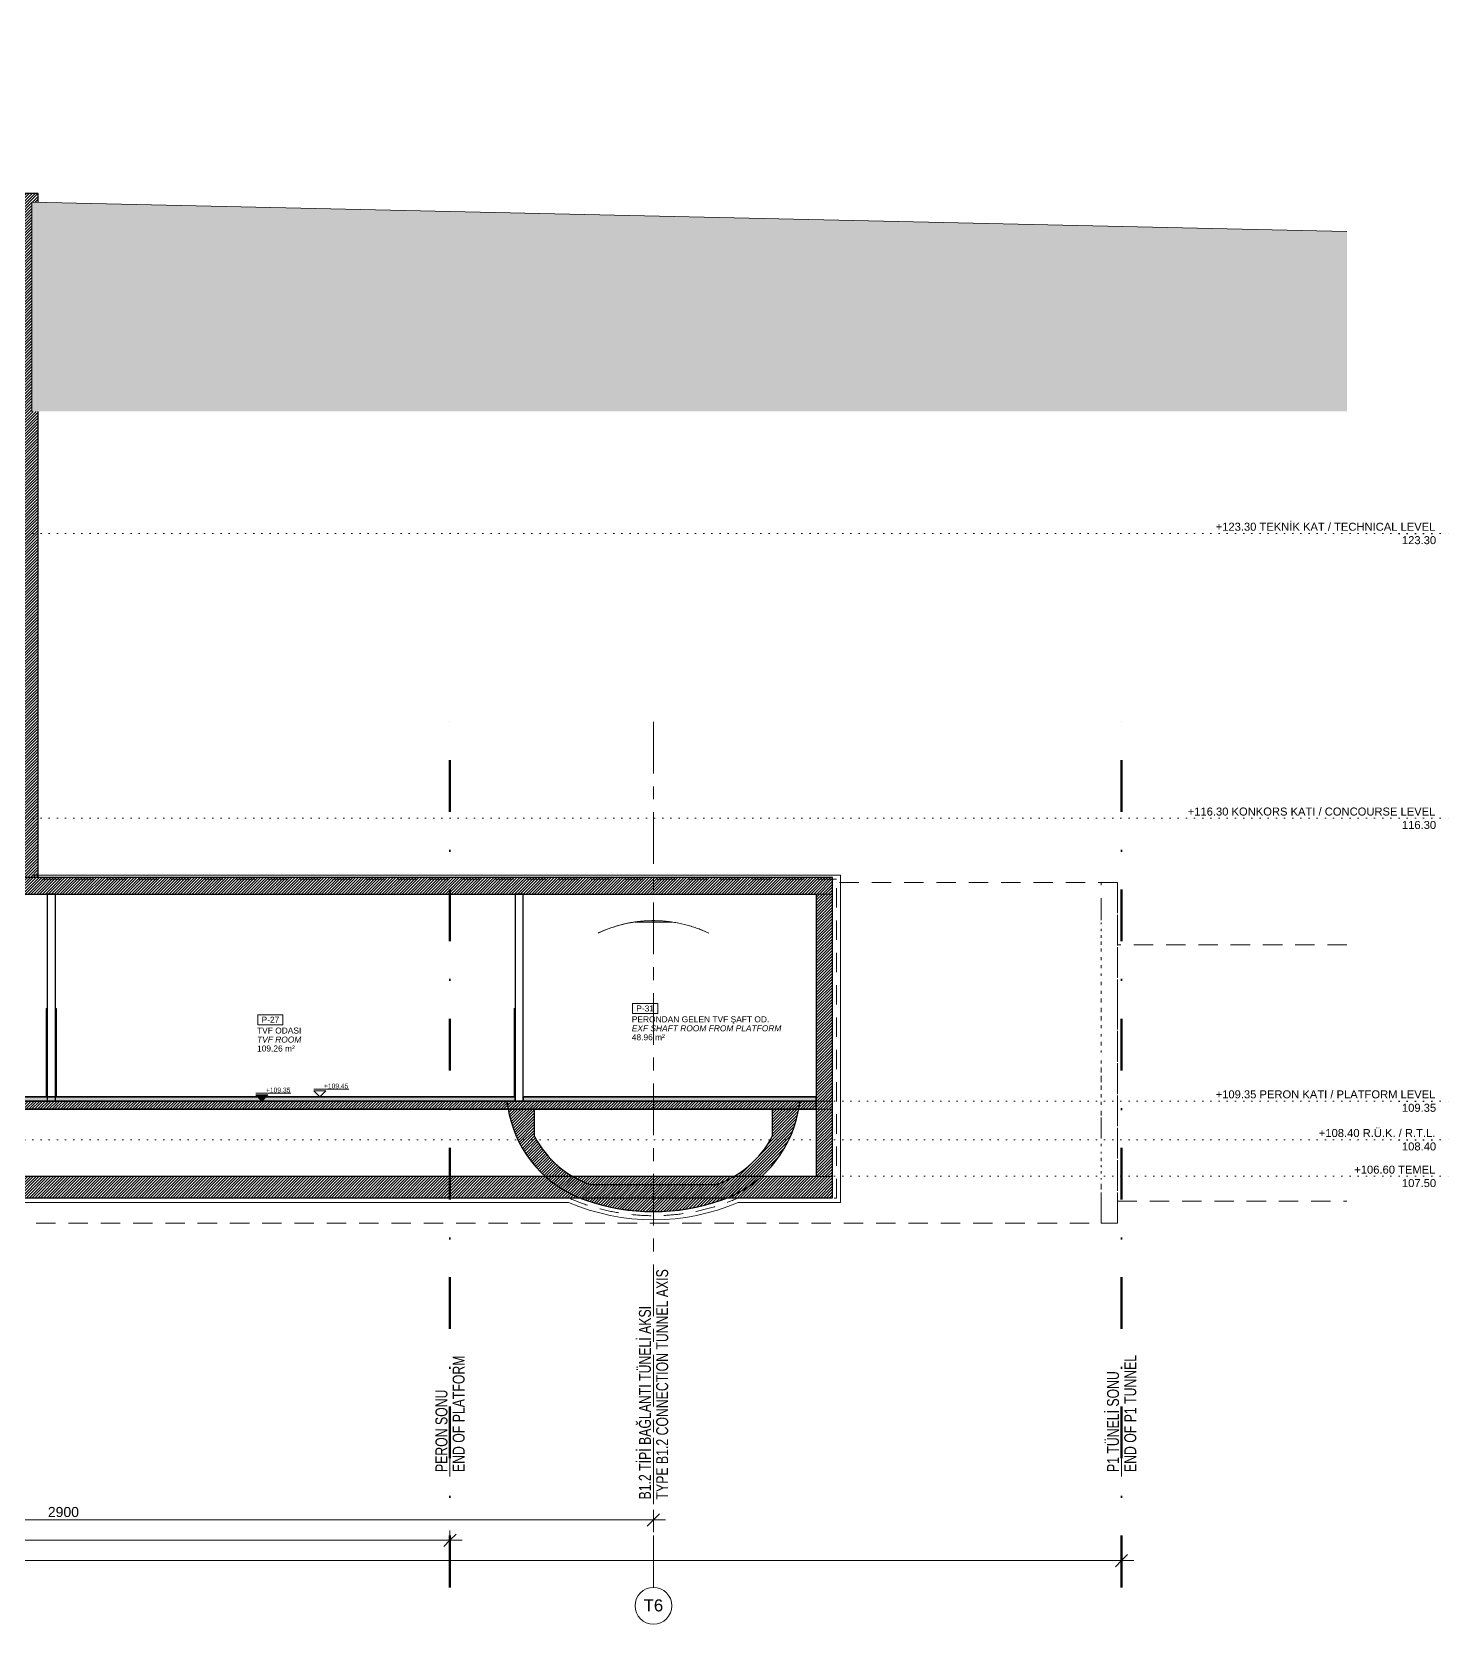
# Model space of a CAD drawing. Header units: centimetres. Extents: x -15511 to 6948, y 9649 to 14173.
# Drawn here: x 3461 to 6948, y 9649 to 13563 of the extents above; entities that cross this region are included whole.
import ezdxf

# ---------------------------------------------------------------- set-up
doc = ezdxf.new("R2010")
doc.units = ezdxf.units.CM
doc.header["$LTSCALE"] = 200
for name, pattern in [('Dash dot', [1.5875, 0.635, -0.47625, 0, -0.47625]), ('Dot 1mm', [0.1, 0, -0.1]), ('Grid Line 1_4_', [1.11125, 0.635, -0.15875, 0.15875, -0.15875]), ('Overhead', [0.396875, 0.238125, -0.15875])]:
    doc.linetypes.add(name, pattern=pattern)
for name, color, linetype, lineweight in [('A-ANNO-DIMS', 211, 'Continuous', 9), ('A-ANNO-DIMS-100', 211, 'Continuous', 9), ('A-ANNO-NOTE', 131, 'Continuous', 9), ('A-AREA-IDEN', 2, 'Continuous', 9), ('A-DETL', 90, 'Continuous', 9), ('A-DETL-GENF', 92, 'Continuous', 9), ('A-DETL-THIN', 151, 'Continuous', 9), ('A-DOOR', 31, 'Continuous', 9), ('A-DOOR-FRAM', 31, 'Continuous', 9), ('A-FLOR', 192, 'Continuous', 9), ('A-FLOR-LEVL', 51, 'Continuous', 9), ('A-FLOR-OVHD', 1, 'Overhead', 9), ('A-FLOR-PATT', 8, 'Continuous', 35), ('A-GENM', 13, 'Continuous', 9), ('A-WALL', 113, 'Continuous', 9), ('A-WALL-PATT', 111, 'Continuous', 25), ('G-ANNO-DIMS', 111, 'Continuous', 9), ('S-GRID', 1, 'Continuous', 9), ('S-GRID-IDEN', 1, 'Continuous', 9)]:
    doc.layers.add(name, color=color, linetype=linetype, lineweight=lineweight)
doc.styles.add('Arial', font='arial.ttf', dxfattribs={"height": 19.670659})
doc.styles.add('Arial_1', font='arial.ttf', dxfattribs={"height": 29.505988})
doc.styles.add('Arial_2', font='arial.ttf', dxfattribs={"height": 14.752994})
doc.styles.add('Arial_3', font='arial.ttf', dxfattribs={"height": 24.588323})
doc.styles.add('Arial_4', font='arial.ttf', dxfattribs={"height": 11.802395})
doc.styles.add('Arial_I', font='ariali.ttf', dxfattribs={"height": 14.752994})
doc.styles.add('Swis721 LtCn BT_2', font='swisscl.ttf', dxfattribs={"height": 29.399076})
doc.styles.add('Swis721 LtCn BT_I_1', font='swisscli.ttf', dxfattribs={"height": 29.399076})
doc.dimstyles.new('IUAS_DIMENSION_AXIS', dxfattribs={"dimscale": 30.48, "dimtxt": 25, "dimasz": 0.984252, "dimexe": 0.984252, "dimexo": 0.0625, "dimgap": 0, "dimtad": 1, "dimdec": 0, "dimzin": 0, "dimdsep": 46, "dimtxsty": 'Arial_3', "dimblk1": 'OBLIQUE', "dimblk2": 'OBLIQUE', "dimsah": 1, "dimcen": 0.09, "dimdle": 0.984252, "dimazin": 0, "dimtfac": 1, "dimtdec": 4, "dimtix": 1, "dimtmove": 0, "dimatfit": 3, "dimfxl": 0.787402, "dimfxlon": 1, "dimtvp": 1, "dimtolj": 1, "dimtzin": 0, "dimarcsym": 2})
pattern_1 = [(45, (-4285.505, 12015), (-3.535534, 3.535534), [])]

# ---------------------------------------------------------------- blocks, each defined once
blk = doc.blocks.new('p1 tüneli2 - p1 tüneli-1427850-A')
at = {"layer": 'A-FLOR', "linetype": 'Overhead'}
for p, q in [((6128, 11472), (5428, 11472)), ((2122, 10634.8), (6128, 10634.8))]:
    blk.add_line(p, q, dxfattribs=at)
for centre, major_axis, start_param, end_param in [((6128, 10972), (0, 500), 0, 1.188145), ((6128, 11020.5), (0, 370), 1.188158, 2.881979), ((6128, 11474.8), (0, 840), 2.882096, 3.141622)]:
    blk.add_ellipse(centre, major_axis=major_axis, ratio=0.000001, start_param=start_param, end_param=end_param, dxfattribs=at)
for points in [[(4944.9, 11375.4), (4946.2, 11375.6), (4947.5, 11375.7), (4948.7, 11375.9)], [(4952.3, 11376.3), (4953.6, 11376.5), (4954.9, 11376.6), (4956.1, 11376.7)], [(4959.8, 11377.1), (4961, 11377.2), (4962.3, 11377.3), (4963.6, 11377.4)], [(4967.2, 11377.7), (4968.5, 11377.7), (4969.8, 11377.8), (4971.1, 11377.9)], [(4974.8, 11378.1), (4976, 11378.1), (4977.3, 11378.2), (4978.6, 11378.2)], [(4982.3, 11378.3), (4983.6, 11378.3), (4984.9, 11378.3), (4986.2, 11378.3)], [(4989.9, 11378.3), (4991.2, 11378.3), (4992.4, 11378.3), (4993.7, 11378.3)], [(4997.4, 11378.2), (4998.7, 11378.2), (5000, 11378.1), (5001.3, 11378.1)], [(5005, 11377.9), (5006.2, 11377.8), (5007.5, 11377.7), (5008.8, 11377.7)], [(5012.5, 11377.4), (5013.7, 11377.3), (5015, 11377.2), (5016.3, 11377.1)], [(5019.9, 11376.7), (5021.2, 11376.6), (5022.5, 11376.5), (5023.7, 11376.3)], [(5027.3, 11375.9), (5028.6, 11375.7), (5029.8, 11375.6), (5031.1, 11375.4)]]:
    blk.add_open_spline(points, degree=3, dxfattribs=at)
blk = doc.blocks.new('P2 TVF TÜNELİ3 - P2 TVF TÜNELİ-1528672-A')
at = {"layer": 'A-GENM'}
h = blk.add_hatch(dxfattribs=at)
h.set_pattern_fill('FP_1', color=256, style=0, pattern_type=2)
h.set_pattern_definition(pattern_1)
h.paths.add_polyline_path([(5428, 10697.4), (5428, 10749.2), (2888, 10749.2), (2888, 10697.4), (5320.3, 10697.4)], flags=0)
h.paths.add_polyline_path([(4634.5, 10915), (5428, 10915), (5428, 10935), (2888, 10935), (2888, 10915), (4591.6, 10915)], flags=0)
h.paths.add_polyline_path([(2888, 11443.7), (3005.5, 11443.7), (3005.5, 11484.7), (2888, 11484.7)], flags=0)
h.paths.add_polyline_path([(3434.2, 11443.7), (5428, 11443.7), (5428, 11484.7), (3430.5, 11484.7), (3430.5, 11443.7)], flags=0)
at = {"layer": 'A-GENM', "lineweight": 25}
for p, q in [((2888, 11484.7), (2888, 11443.7)), ((3005.5, 11484.7), (2888, 11484.7)), ((3005.5, 11443.7), (3005.5, 11484.7)), ((5428, 11484.7), (3430.5, 11484.7)), ((3430.5, 11484.7), (3430.5, 11443.7)), ((5428, 11443.7), (5428, 11484.7)), ((2928, 11443.7), (3005.5, 11443.7)), ((3430.5, 11443.7), (5388, 11443.7)), ((2888, 10935), (2888, 10915)), ((5388, 10935), (2928, 10935)), ((5428, 10915), (5428, 10935)), ((2928, 10915), (5388, 10915)), ((2888, 10749.2), (2888, 10697.4)), ((5388, 10749.2), (2928, 10749.2)), ((5428, 10697.4), (5428, 10749.2)), ((2888, 10697.4), (5428, 10697.4))]:
    blk.add_line(p, q, dxfattribs=at)
at = {"layer": 'A-GENM'}
for p, q in [((2888, 11443.7), (2928, 11443.7)), ((5388, 11443.7), (5428, 11443.7)), ((2928, 10935), (2888, 10935)), ((5428, 10935), (5388, 10935)), ((2888, 10915), (2928, 10915)), ((5388, 10915), (5428, 10915)), ((2928, 10749.2), (2888, 10749.2)), ((5428, 10749.2), (5388, 10749.2))]:
    blk.add_line(p, q, dxfattribs=at)
for points, knots in [([(3430.5, 11443.7), (3425.3, 11441.7), (3414.1, 11437.6), (3388.1, 11428.7), (3357.3, 11419.8), (3322.8, 11412.1), (3295.2, 11407.3), (3266.4, 11403.8), (3236.7, 11401.8), (3206.8, 11401.6), (3177, 11403.1), (3147.9, 11406.2), (3117.1, 11411.2), (3085.6, 11418.1), (3054.6, 11426.7), (3027.5, 11435.6), (3012.3, 11441.1), (3005.5, 11443.7)], [0, 0, 0, 0, 0.057971, 0.115942, 0.231884, 0.289855, 0.347826, 0.405797, 0.463768, 0.521739, 0.57971, 0.637681, 0.695652, 0.771739, 0.847826, 0.923913, 1, 1, 1, 1]), ([(4852.1, 11347.7), (4853, 11348.1), (4861.7, 11352.2), (4878.9, 11359.3), (4904.9, 11367.6), (4927.9, 11372.8), (4947.1, 11375.8), (4961.8, 11377.4), (4976.8, 11378.3), (4991.8, 11378.4), (5006.8, 11377.9), (5021.6, 11376.7), (5036.2, 11374.8), (5055.1, 11371.4), (5073.3, 11366.9), (5090.6, 11361.4), (5106.3, 11355.6), (5117.2, 11350.9), (5123.9, 11347.7)], [0.2189371, 0.2189371, 0.2189371, 0.2189371, 0.2253521, 0.2816901, 0.3380282, 0.3943662, 0.4225352, 0.4507042, 0.4788732, 0.5070423, 0.5352113, 0.5633803, 0.5915493, 0.6197183, 0.6760563, 0.7042254, 0.7323944, 0.7810627, 0.7810627, 0.7810627, 0.7810627])]:
    blk.add_open_spline(points, degree=3, knots=knots, dxfattribs=at)
blk = doc.blocks.new('M_Single-Flush2 - IUAS_A_DOOR_K7 _yangına dayanıklı saç kapı  100x220_-V11-A')
at = {"layer": 'A-DOOR-FRAM'}
for p, q in [((4645.5, 10945), (4645.5, 11162.6)), ((4645.5, 11162.6), (4648, 11162.6))]:
    blk.add_line(p, q, dxfattribs=at)
blk = doc.blocks.new('M_Single-Flush2 - IUAS_A_DOOR_K7 _yangına dayanıklı saç kapı  100x220_-V12-A')
at = {"layer": 'A-DOOR-FRAM'}
for p, q in [((3496.3, 10945), (3496.3, 11162.6)), ((3496.3, 11162.6), (3498.8, 11162.6)), ((3518.8, 11162.6), (3521.3, 11162.6)), ((3521.3, 11162.6), (3521.3, 10945))]:
    blk.add_line(p, q, dxfattribs=at)
blk = doc.blocks.new('Generic Models 11 - Generic Models 8-1529291-A')
at = {"layer": 'A-GENM'}
h = blk.add_hatch(dxfattribs=at)
h.set_pattern_fill('FP_1', color=256, style=0, pattern_type=2)
h.set_pattern_definition(pattern_1)
h.paths.add_polyline_path([(4988.1, 10663.3), (5012.3, 10663.9), (5036.4, 10665.6), (5060.5, 10668.5), (5084.3, 10672.5), (5108, 10677.6), (5131.3, 10683.9), (5154.4, 10691.2), (5171.8, 10697.9), (5189.5, 10706), (5205.2, 10714.5), (5221, 10724.4), (5236.2, 10735.3), (5250.6, 10747.1), (5264.2, 10759.8), (5277.4, 10774), (5288.8, 10787.8), (5299.7, 10802.9), (5309.6, 10818.7), (5318.5, 10835.1), (5326.3, 10852.1), (5333, 10869.5), (5338.5, 10887.3), (5342.9, 10905.4), (5345.7, 10920.2), (5348.1, 10935), (4627.9, 10935), (4630.3, 10920.2), (4633.1, 10905.4), (4637.5, 10887.3), (4643.6, 10868.1), (4649.7, 10852.1), (4657.6, 10835.1), (4666.4, 10818.7), (4677.3, 10801.6), (4687.8, 10787.1), (4699.1, 10773.4), (4711.9, 10759.8), (4726.1, 10746.6), (4740, 10735.2), (4755.1, 10724.3), (4770.9, 10714.4), (4787.4, 10705.6), (4805.9, 10697.2), (4821.8, 10691.2), (4844.8, 10683.8), (4868.2, 10677.6), (4891.9, 10672.4), (4915.7, 10668.4), (4939.8, 10665.6), (4963.9, 10663.9), (4977.4, 10663.5)], flags=0)
h.paths.add_polyline_path([(5141.2, 10729), (4834.8, 10729), (4818.9, 10735.1), (4803.5, 10742.2), (4788.6, 10750.4), (4774.3, 10759.6), (4760.7, 10769.8), (4747.7, 10780.9), (4735.6, 10792.8), (4724.3, 10805.5), (4713.9, 10819), (4704.4, 10833.1), (4696, 10847.9), (4696, 10915), (5280.1, 10915), (5280.1, 10847.9), (5271.6, 10833.1), (5262.1, 10819), (5251.7, 10805.5), (5240.4, 10792.8), (5228.3, 10780.9), (5215.4, 10769.8), (5201.7, 10759.6), (5187.4, 10750.4), (5172.5, 10742.2), (5157.1, 10735.1), (5148.8, 10731.9)], flags=0)
at = {"layer": 'A-GENM', "lineweight": 25}
for p, q in [((5348.1, 10935), (4627.9, 10935)), ((4696, 10915), (5280.1, 10915)), ((4696, 10847.9), (4696, 10915)), ((5280.1, 10915), (5280.1, 10847.9)), ((5141.2, 10729), (4834.8, 10729))]:
    blk.add_line(p, q, dxfattribs=at)
for centre, radius, start, end in [((5093.2, 11001.3), 469.9, 188.1061, 191.7671), ((4882.9, 11001.3), 469.9, 348.2329, 351.8939), ((4916, 10964.4), 289, 191.7671, 250.9608), ((5060, 10964.4), 289, 289.0683, 348.2329), ((4916, 10964.4), 249, 207.8987, 250.9608), ((5060, 10964.4), 249, 289.0392, 332.1013), ((4988, 11172.7), 509.5, 250.9546, 289.062)]:
    blk.add_arc(centre, radius, start, end, dxfattribs=at)
at = {"layer": 'A-GENM'}
for points, knots in [([(5123.9, 11347.7), (5119.1, 11350), (5110.3, 11353.9), (5097, 11359.1), (5079.9, 11364.9), (5062, 11369.8), (5043.3, 11373.6), (5028.9, 11375.8), (5014.2, 11377.4), (4999.3, 11378.3), (4984.3, 11378.4), (4969.1, 11377.9), (4954, 11376.6), (4939, 11374.6), (4924.3, 11372), (4905.4, 11367.6), (4882.8, 11360.8), (4864, 11353.2), (4854, 11348.6), (4852.1, 11347.7)], [0.2189373, 0.2189373, 0.2189373, 0.2189373, 0.2535211, 0.2816901, 0.3098592, 0.3661972, 0.3943662, 0.4225352, 0.4507042, 0.4788732, 0.5070423, 0.5352113, 0.5642606, 0.5933099, 0.6223592, 0.6514085, 0.709507, 0.7676056, 0.7810629, 0.7810629, 0.7810629, 0.7810629]), ([(4805.5, 10697.3), (4807.2, 10696.6), (4809.4, 10695.7), (4811.6, 10694.9), (4812, 10694.7)], [0.94057783, 0.94057783, 0.94057783, 0.94057783, 0.96010638, 0.96475789, 0.96475789, 0.96475789, 0.96475789]), ([(4841.3, 10684.9), (4842.6, 10684.5), (4851.4, 10681.9), (4860.3, 10679.5), (4867.9, 10677.6)], [0.06484397, 0.06484397, 0.06484397, 0.06484397, 0.07843137, 0.15114777, 0.15114777, 0.15114777, 0.15114777]), ([(5108.3, 10677.7), (5109.5, 10678), (5115.6, 10679.5), (5124.4, 10681.8), (5132, 10684), (5134.8, 10684.8)], [0.84883887, 0.84883887, 0.84883887, 0.84883887, 0.86029412, 0.90686275, 0.93464998, 0.93464998, 0.93464998, 0.93464998]), ([(5135.3, 10685), (5137, 10685.5), (5143.4, 10687.5), (5149.8, 10689.6), (5154.4, 10691.2)], [0.93624366, 0.93624366, 0.93624366, 0.93624366, 0.95343137, 1, 1, 1, 1]), ([(5164, 10694.7), (5164.7, 10695), (5166.9, 10695.9), (5169.1, 10696.7), (5170.5, 10697.3)], [0.03479079, 0.03479079, 0.03479079, 0.03479079, 0.04255319, 0.05894912, 0.05894912, 0.05894912, 0.05894912]), ([(4868.5, 10677.5), (4868.9, 10677.4), (4870.3, 10677.1), (4871.7, 10676.7), (4872.7, 10676.5)], [0.15303348, 0.15303348, 0.15303348, 0.15303348, 0.15686275, 0.1666592, 0.1666592, 0.1666592, 0.1666592]), ([(4892.3, 10672.4), (4893.1, 10672.2), (4898.2, 10671.2), (4904.5, 10670.2), (4910, 10669.3), (4911.2, 10669.1)], [0.22763287, 0.22763287, 0.22763287, 0.22763287, 0.23529412, 0.2745098, 0.2848982, 0.2848982, 0.2848982, 0.2848982]), ([(4916.1, 10668.4), (4917.7, 10668.2), (4923.7, 10667.3), (4931.5, 10666.4), (4937.7, 10665.8), (4939.3, 10665.6)], [0.29952774, 0.29952774, 0.29952774, 0.29952774, 0.31372549, 0.35294118, 0.36670316, 0.36670316, 0.36670316, 0.36670316]), ([(4940.1, 10665.5), (4942.8, 10665.3), (4950.3, 10664.6), (4958.2, 10664.1), (4963.3, 10663.9), (4963.6, 10663.9)], [0.36878545, 0.36878545, 0.36878545, 0.36878545, 0.39215686, 0.43137255, 0.43408601, 0.43408601, 0.43408601, 0.43408601]), ([(4964.3, 10663.8), (4968.5, 10663.6), (4976.3, 10663.4), (4984.1, 10663.3), (4987.5, 10663.3)], [0.43583913, 0.43583913, 0.43583913, 0.43583913, 0.47058824, 0.4984823, 0.4984823, 0.4984823, 0.4984823]), ([(4988.6, 10663.3), (4989.7, 10663.3), (4995.6, 10663.3), (5003.4, 10663.5), (5010.1, 10663.8), (5011.9, 10663.8)], [0.50144621, 0.50144621, 0.50144621, 0.50144621, 0.50980392, 0.54901961, 0.56408077, 0.56408077, 0.56408077, 0.56408077]), ([(5012.6, 10663.9), (5015.3, 10664), (5022.8, 10664.4), (5030.6, 10665), (5035.7, 10665.5), (5036.1, 10665.6)], [0.56585897, 0.56585897, 0.56585897, 0.56585897, 0.58823529, 0.62745098, 0.63116991, 0.63116991, 0.63116991, 0.63116991]), ([(5036.9, 10665.6), (5041.7, 10666.1), (5049.5, 10667), (5057.1, 10668), (5060.1, 10668.4)], [0.63323615, 0.63323615, 0.63323615, 0.63323615, 0.67401961, 0.70043063, 0.70043063, 0.70043063, 0.70043063]), ([(5064.9, 10669.1), (5065.5, 10669.2), (5071.4, 10670.1), (5077.7, 10671.2), (5083.4, 10672.3), (5083.9, 10672.4)], [0.71463102, 0.71463102, 0.71463102, 0.71463102, 0.72058824, 0.76715686, 0.77234613, 0.77234613, 0.77234613, 0.77234613]), ([(5084.8, 10672.5), (5089, 10673.4), (5095, 10674.6), (5100.9, 10675.9), (5102.7, 10676.4)], [0.77495008, 0.77495008, 0.77495008, 0.77495008, 0.81372549, 0.83113192, 0.83113192, 0.83113192, 0.83113192])]:
    blk.add_open_spline(points, degree=3, knots=knots, dxfattribs=at)
for points in [[(4944.9, 11375.4), (4946.2, 11375.6), (4947.5, 11375.7), (4948.7, 11375.9)], [(4952.3, 11376.3), (4953.6, 11376.5), (4954.9, 11376.6), (4956.1, 11376.7)], [(4959.8, 11377.1), (4961, 11377.2), (4962.3, 11377.3), (4963.6, 11377.4)], [(4967.2, 11377.7), (4968.5, 11377.7), (4969.8, 11377.8), (4971.1, 11377.9)], [(4974.8, 11378.1), (4976, 11378.1), (4977.3, 11378.2), (4978.6, 11378.2)], [(4982.3, 11378.3), (4983.6, 11378.3), (4984.9, 11378.3), (4986.2, 11378.3)], [(4989.9, 11378.3), (4991.2, 11378.3), (4992.4, 11378.3), (4993.7, 11378.3)], [(4997.4, 11378.2), (4998.7, 11378.2), (5000, 11378.1), (5001.3, 11378.1)], [(5005, 11377.9), (5006.2, 11377.8), (5007.5, 11377.7), (5008.8, 11377.7)], [(5012.5, 11377.4), (5013.7, 11377.3), (5015, 11377.2), (5016.3, 11377.1)], [(5019.9, 11376.7), (5021.2, 11376.6), (5022.5, 11376.5), (5023.7, 11376.3)], [(5027.3, 11375.9), (5028.6, 11375.7), (5029.8, 11375.6), (5031.1, 11375.4)], [(4812.6, 10694.5), (4815.6, 10693.3), (4818.7, 10692.2), (4821.8, 10691.2)], [(4821.8, 10691.2), (4828, 10689), (4834.4, 10686.9), (4840.8, 10685)], [(5154.4, 10691.2), (5157.4, 10692.3), (5160.4, 10693.4), (5163.4, 10694.5)], [(4873.3, 10676.4), (4879.3, 10675), (4885.3, 10673.7), (4891.4, 10672.5)], [(4911.6, 10669), (4912.9, 10668.8), (4914.2, 10668.7), (4915.4, 10668.5)], [(5060.7, 10668.5), (5062, 10668.7), (5063.2, 10668.9), (5064.4, 10669)], [(5103.3, 10676.5), (5104.8, 10676.8), (5106.2, 10677.2), (5107.7, 10677.5)]]:
    blk.add_open_spline(points, degree=3, dxfattribs=at)
blk = doc.blocks.new('TVF ŞAFTI2 - TVF ŞAFTI-1562668-A')
at = {"layer": 'A-GENM'}
h = blk.add_hatch(dxfattribs=at)
h.set_pattern_fill('FP_1', color=256, style=0, pattern_type=2)
h.set_pattern_definition(pattern_1)
h.paths.add_polyline_path([(3005.5, 11484.7), (3005.5, 13165), (2959.7, 13165), (2959.7, 13155.4), (2975.3, 13155), (2975.3, 12630), (2959.7, 12630), (2959.7, 11484.7), (2962.7, 11484.7)], flags=0)
h.paths.add_polyline_path([(3476.4, 11484.7), (3476.4, 12630), (3460.9, 12630), (3460.9, 13144.2), (3476.4, 13143.8), (3476.4, 13165), (3430.5, 13165), (3430.5, 11484.7), (3434.2, 11484.7)], flags=0)
at = {"layer": 'A-GENM', "lineweight": 25}
for p, q in [((3005.5, 13165), (2959.7, 13165)), ((2959.7, 13165), (2959.7, 13155.4)), ((3005.5, 11484.7), (3005.5, 13165)), ((3476.4, 13165), (3430.5, 13165)), ((3430.5, 13165), (3430.5, 11484.7)), ((3476.4, 13143.8), (3476.4, 13165)), ((2959.7, 12630), (2959.7, 11484.7)), ((3476.4, 11484.7), (3476.4, 12630))]:
    blk.add_line(p, q, dxfattribs=at)
blk = doc.blocks.new('Generic Models 13 - Generic Models 2-1563523-A')
at = {"layer": 'A-GENM', "linetype": 'Overhead'}
for p, q in [((6692, 11319.1), (6128, 11319.1)), ((6128, 10689.1), (6692, 10689.1))]:
    blk.add_line(p, q, dxfattribs=at)
blk = doc.blocks.new('Grid - IUAS_A_GRID_HEAD_4_5MM-1313285-A')
at = {"layer": 'S-GRID-IDEN'}
blk.add_circle((-11012, 9694.6), 45.2, dxfattribs=at)
blk = doc.blocks.new('IUAS_A_ROOM_100S - No_İsmi_Alan-1315501-A')
at = {"layer": 'A-AREA-IDEN'}
for p, q in [((-5449.6, 12705.4), (-5449.6, 12681)), ((-5449.6, 12705.4), (-5387.6, 12705.4)), ((-5449.6, 12681), (-5387.6, 12681)), ((-5387.6, 12705.4), (-5387.6, 12681))]:
    blk.add_line(p, q, dxfattribs=at)
blk = doc.blocks.new('DIMBLOCK15-A')
at = {"layer": 'A-ANNO-DIMS-100', "transparency": 16777216}
for p, q in [((2088, 9905.5), (2073, 9890.5)), ((2088, 9929.5), (2088, 9875.5)), ((2088, 9905.5), (2088, 9929.5)), ((2088, 9905.5), (2103, 9920.5)), ((2088, 9905.5), (5018, 9905.5)), ((4988, 9905.5), (4973, 9890.5)), ((4988, 9929.5), (4988, 9875.5)), ((4988, 9905.5), (4988, 9929.5)), ((4988, 9905.5), (5003, 9920.5))]:
    blk.add_line(p, q, dxfattribs=at)
at = {"layer": 'A-ANNO-DIMS-100', "color": 0, "transparency": 16777216, "insert": (3500.3, 9937.4), "char_height": 24.59, "width": 90.462, "attachment_point": 1, "line_spacing_factor": 0.938532, "style": 'Arial_3'}
blk.add_mtext('2900', dxfattribs=at)
blk = doc.blocks.new('_Oblique')
at = {"color": 0, "linetype": 'ByBlock', "lineweight": -2}
blk.add_line((-0.5, -0.5), (0.5, 0.5), dxfattribs=at)
blk = doc.blocks.new('DIMBLOCK16-A')
at = {"layer": 'A-ANNO-DIMS-100', "transparency": 16777216}
for p, q in [((-13512, 9879.5), (-13512, 9825.5)), ((-13512, 9855.5), (-13512, 9879.5)), ((-13512, 9855.5), (-13497, 9870.5)), ((4488.1, 9879.5), (4488.1, 9825.5)), ((4488.1, 9855.5), (4488.1, 9879.5)), ((4488.1, 9855.5), (4503.1, 9870.5)), ((-13542, 9855.5), (4518.1, 9855.5)), ((-13512, 9855.5), (-13527, 9840.5)), ((4488.1, 9855.5), (4473.1, 9840.5))]:
    blk.add_line(p, q, dxfattribs=at)
at = {"layer": 'A-ANNO-DIMS-100', "color": 0, "transparency": 16777216, "insert": (-4860.6, 9887.4), "char_height": 24.588, "width": 836.769, "attachment_point": 1, "line_spacing_factor": 0.938532, "style": 'Arial_3'}
blk.add_mtext('Net Peron Boyu-Clear Platform Length: 18000', dxfattribs=at)
blk = doc.blocks.new('DIMBLOCK17-A')
at = {"layer": 'A-ANNO-DIMS-100', "transparency": 16777216}
for p, q in [((-15052, 9829.5), (-15052, 9775.5)), ((-15052, 9805.5), (-15052, 9829.5)), ((6138, 9829.5), (6138, 9775.5)), ((6138, 9805.5), (6138, 9829.5)), ((-15082, 9805.5), (6168, 9805.5)), ((-15052, 9805.5), (-15067, 9790.5)), ((-15052, 9805.5), (-15037, 9820.5)), ((6138, 9805.5), (6123, 9790.5)), ((6138, 9805.5), (6153, 9820.5))]:
    blk.add_line(p, q, dxfattribs=at)
at = {"layer": 'A-ANNO-DIMS-100', "color": 0, "transparency": 16777216, "insert": (-4760.8, 9837.4), "char_height": 24.588, "width": 729.231, "attachment_point": 1, "line_spacing_factor": 0.938532, "style": 'Arial_3'}
blk.add_mtext('İstasyon Boyu - Station Lenghth - 21180', dxfattribs=at)
blk = doc.blocks.new('Spot Elevations - IUAS_A_SECTION_FLOOR_CONCRETE-1317280-A')
at = {"layer": 'G-ANNO-DIMS'}
blk.add_hatch(color=256, dxfattribs=at).paths.add_polyline_path([(-6011.9, 11645), (-6026.9, 11630), (-6041.9, 11645)], flags=0)
for p, q in [((-6041.9, 11649), (-5955.8, 11649)), ((-6041.9, 11645), (-6011.9, 11645)), ((-6026.9, 11630), (-6041.9, 11645)), ((-6011.9, 11645), (-6041.9, 11645)), ((-6041.9, 11645), (-6026.9, 11630)), ((-6011.9, 11645), (-6026.9, 11630)), ((-6026.9, 11630), (-6011.9, 11645))]:
    blk.add_line(p, q, dxfattribs=at)
blk = doc.blocks.new('TURENG_YAZI-BUYUK - TURENG_YAZI-BUYUK-937359-A')
at = {"layer": 'A-ANNO-NOTE'}
blk.add_line((-13912, 10012), (-13912, 10175), dxfattribs=at)
blk = doc.blocks.new('Spot Elevations - IUAS_A_SECTION_FLOOR_FINISH-1317019-A')
at = {"layer": 'G-ANNO-DIMS'}
for p, q in [((-1852.3, 12529), (-1766.3, 12529)), ((-1852.3, 12525), (-1822.3, 12525)), ((-1837.3, 12510), (-1852.3, 12525)), ((-1822.3, 12525), (-1837.3, 12510))]:
    blk.add_line(p, q, dxfattribs=at)

msp = doc.modelspace()

# ---------------------------------------------------------------- hatches: boundary and pattern name
at = {"layer": 'A-DETL-GENF'}
h = msp.add_hatch(dxfattribs=at)
h.set_pattern_fill('FP_3', style=0, pattern_type=2)
h.set_pattern_definition([(0, (-4285.505, 12015), (63.5, 63.5), [63.5, -63.5]), (0, (-4285.505, 12038.81), (63.5, 63.5), [63.5, -63.5]), (0, (-4285.505, 12062.625), (63.5, 63.5), [63.5, -63.5]), (90, (-4277.57, 12070.56), (-63.5, 63.5), [63.5, -63.5]), (90, (-4253.755, 12070.56), (-63.5, 63.5), [63.5, -63.5]), (90, (-4229.94, 12070.56), (-63.5, 63.5), [63.5, -63.5])])
h.paths.add_polyline_path([(-509.4, 12630), (2975.3, 12630), (2975.3, 13155), (-11899.3, 13487.6), (-11899.3, 12870), (-6832, 12870), (-6832, 13050), (-642, 13050), (-642, 12630)], flags=0)
h.paths.add_polyline_path([(3948.6, 12630), (6692, 12630), (6692, 13071.9), (3460.9, 13144.2), (3460.9, 12630)], flags=0)
h.paths.add_polyline_path([(-12384.8, 12870), (-12384.8, 13498.5), (-15255.2, 13562.7), (-15255.2, 12870), (-12511.8, 12870)], flags=0)
at = {"layer": 'A-FLOR-PATT', "lineweight": 9}
h = msp.add_hatch(dxfattribs=at)
h.set_pattern_fill('FP_2', color=256, style=0, pattern_type=2)
h.set_pattern_definition([(50, (-4285.505, 12015), (72.87376, -6.37607), [7.62, -83.82]), (355, (-4285.505, 12015), (-14.097, 76.42244), [6.096, -67.056]), (100.451, (-4279.43, 12014.47), (58.77696, 70.04687), [6.476, -71.236]), (46.184, (-4285.505, 12035.32), (108.4314, -16.81745), [11.43, -125.73]), (96.636, (-4276.47, 12033.92), (94.961, 98.9709), [9.714, -106.854]), (351.184, (-4285.5, 12035.32), (94.9623, 98.9702), [9.144, -100.584]), (21, (-4275.345, 12030.24), (60.64565, -40.90654), [7.62, -83.82]), (326, (-4275.345, 12030.24), (24.72083, 73.67493), [6.096, -67.056]), (71.451, (-4270.29, 12026.83), (85.3669, 32.76874), [6.476, -71.236]), (37.5, (-4285.505, 12015), (1.235525, 33.82243), [3.353, -62.89, 3.353, -64.719, -67.31]), (37.5, (-4285.505, 12015), (1.235525, 33.82243), [-134.315, 3.353, -63.957]), (7.5, (-4285.505, 12015), (26.72815, 40.07255), [3.353, -35.458, 3.353, -61.366, -25.654]), (7.5, (-4285.505, 12015), (26.72815, 40.07255), [-103.53, 3.353, -22.301]), (327.5, (-4308.16, 12015), (54.23632, -2.29212), [3.353, -22.047, 3.353, -75.895, -105.156]), (327.5, (-4308.16, 12015), (54.23632, -2.29212), [-104.648, 3.353, -101.803]), (317.5, (-4318.32, 12015), (59.25158, 10.17014), [3.353, -29.667, 3.353, -49.276, -74.676]), (317.5, (-4318.32, 12015), (59.25158, 10.17014), [-85.649, 3.353, -71.323])])
h.paths.add_polyline_path([(5363.2, 10935), (5388, 10935), (5388, 10945), (4668, 10945), (4668, 10935), (5320.3, 10935)], flags=0)
h.paths.add_polyline_path([(-14312, 10935), (-11852, 10935), (-11852, 10945), (-14312, 10945)], flags=0)
h.paths.add_polyline_path([(4634.5, 10935), (4648, 10935), (4648, 10945), (2928, 10945), (2928, 10935), (4591.6, 10935)], flags=0)
h.paths.add_polyline_path([(-11331.6, 10935), (-9953, 10935), (-9953, 10945), (-11331.6, 10945)], flags=0)
h.paths.add_polyline_path([(2405.4, 10935), (2407.7, 10935), (2407.7, 10945), (1078, 10945), (1078, 10935), (2234, 10935)], flags=0)
h.paths.add_polyline_path([(-6662, 10935), (-5502, 10935), (-5502, 10945), (-6662, 10945)], flags=0)
h.paths.add_polyline_path([(-852.4, 10935), (-812, 10935), (-812, 10945), (-5142, 10945), (-5142, 10935), (-938.1, 10935)], flags=0)
h = msp.add_hatch(dxfattribs=at)
h.set_pattern_fill('FP_1', color=256, style=0, pattern_type=2)
h.set_pattern_definition(pattern_1)
h.paths.add_polyline_path([(-14312, 10915), (-11852, 10915), (-11852, 10935), (-14312, 10935)], flags=0)
h.paths.add_polyline_path([(5363.2, 10915), (5388, 10915), (5388, 10935), (2928, 10935), (2928, 10915), (5320.3, 10915)], flags=0)
h.paths.add_polyline_path([(-11331.6, 10915), (-9953, 10915), (-9953, 10935), (-11331.6, 10935)], flags=0)
h.paths.add_polyline_path([(2405.4, 10915), (2407.7, 10915), (2407.7, 10935), (1078, 10935), (1078, 10915), (2234, 10915)], flags=0)
h.paths.add_polyline_path([(-6812, 10915), (-662, 10915), (-662, 10935), (-6812, 10935)], flags=0)
at = {"layer": 'A-WALL-PATT', "lineweight": 9}
h = msp.add_hatch(dxfattribs=at)
h.set_pattern_fill('FP_1', color=256, style=0, pattern_type=2)
h.set_pattern_definition(pattern_1)
h.paths.add_polyline_path([(5388, 10749.2), (5428, 10749.2), (5428, 10915), (5388, 10915), (5388, 10787.1)], flags=0)
h.paths.add_polyline_path([(5428, 10935), (5428, 11443.7), (5388, 11443.7), (5388, 10935), (5406, 10935)], flags=0)

# ---------------------------------------------------------------- linework, layer by layer
at = {"layer": 'A-DETL'}
for p, q in [((5448, 11490), (3460.9, 11490)), ((5448, 10686), (5448, 11490)), ((2868, 10686), (4779.7, 10686)), ((5196.4, 10686), (5448, 10686))]:
    msp.add_line(p, q, dxfattribs=at)
msp.add_arc((4988, 11172.7), 529.5, 246.826, 293.174, dxfattribs=at)
at = {"layer": 'A-DETL-THIN'}
for p, q in [((6692, 13071.9), (3460.9, 13144.2)), ((3460.9, 13144.2), (3460.9, 12630))]:
    msp.add_line(p, q, dxfattribs=at)
at = {"layer": 'A-FLOR', "lineweight": 35}
for p, q in [((4648, 10945), (2928, 10945)), ((2928, 10935), (5388, 10935)), ((4648, 10935), (4648, 10945)), ((5388, 10945), (4668, 10945)), ((4668, 10945), (4668, 10935)), ((5388, 10915), (5388, 10945)), ((2928, 10915), (5388, 10915))]:
    msp.add_line(p, q, dxfattribs=at)
at = {"layer": 'A-FLOR-OVHD'}
for p, q in [((5438, 11480), (3450.9, 11480)), ((5438, 10696), (5438, 11480)), ((2878, 10696), (4781.7, 10696)), ((5194.3, 10696), (5438, 10696))]:
    msp.add_line(p, q, dxfattribs=at)
msp.add_arc((4988, 11172.7), 519.5, 246.6009, 293.3991, dxfattribs=at)
at = {"layer": 'A-WALL', "linetype": 'Overhead'}
for p, q in [((6128, 11472), (6088, 11472)), ((6088, 10634.8), (6128, 10634.8))]:
    msp.add_line(p, q, dxfattribs=at)
at = {"layer": 'A-WALL', "lineweight": 25}
for p, q in [((3498.8, 11443.7), (3498.8, 10935)), ((3518.8, 11443.7), (3498.8, 11443.7)), ((3518.8, 10935), (3518.8, 11443.7)), ((4648, 11443.7), (4648, 10945)), ((4668, 11443.7), (4648, 11443.7)), ((4668, 10945), (4668, 11443.7)), ((5388, 11443.7), (5388, 10945)), ((5428, 10935), (5428, 11443.7)), ((5388, 10915), (5388, 10749.2)), ((5428, 10749.2), (5428, 10915))]:
    msp.add_line(p, q, dxfattribs=at)
at = {"layer": 'A-WALL'}
for p, q in [((5428, 11443.7), (5388, 11443.7)), ((5033.7, 11375), (4942.3, 11375)), ((5388, 10935), (5428, 10935)), ((5428, 10915), (5388, 10915)), ((5388, 10749.2), (5428, 10749.2))]:
    msp.add_line(p, q, dxfattribs=at)
at = {"layer": 'A-WALL', "linetype": 'Overhead'}
for centre, major_axis, start_param, end_param in [((6088, 10972), (0, 500), 5.689108, 6.283191), ((6128, 10972), (0, 500), 5.095002, 6.283186), ((6088, 10972), (0, 500), 5.66437, 5.6888), ((6088, 10972), (0, 500), 5.639694, 5.645502), ((6088, 10972), (0, 500), 5.633389, 5.639492), ((6088, 10972), (0, 500), 5.590117, 5.596059), ((6088, 10972), (0, 500), 5.584145, 5.590142), ((6088, 10972), (0, 500), 5.577911, 5.583868), ((6088, 10972), (0, 500), 5.540669, 5.546792), ((6088, 10972), (0, 500), 5.534689, 5.540483), ((6088, 10972), (0, 500), 5.528412, 5.534374), ((6088, 10972), (0, 500), 5.4973, 5.503219), ((6088, 10972), (0, 500), 5.491147, 5.497062), ((6088, 10972), (0, 500), 5.485233, 5.490946), ((6088, 10972), (0, 500), 5.478851, 5.484823), ((6088, 10972), (0, 500), 5.447843, 5.453778), ((6088, 10972), (0, 500), 5.441665, 5.447429), ((6088, 10972), (0, 500), 5.435632, 5.441429), ((6088, 10972), (0, 500), 5.392294, 5.39822), ((6088, 10972), (0, 500), 5.386118, 5.392055), ((6088, 10972), (0, 500), 5.379936, 5.385851), ((6088, 10972), (0, 500), 5.342822, 5.348751), ((6088, 10972), (0, 500), 5.336632, 5.342521), ((6088, 10972), (0, 500), 5.330438, 5.336315), ((6088, 10972), (0, 500), 5.293251, 5.299186), ((6088, 10972), (0, 500), 5.290064, 5.292952), ((6088, 10972), (0, 500), 5.28711, 5.28986), ((6088, 10972), (0, 500), 5.2838, 5.286782), ((6088, 10972), (0, 500), 5.243594, 5.249444), ((6088, 10972), (0, 500), 5.23173, 5.243246), ((6088, 10972), (0, 500), 5.197269, 5.199994), ((6088, 10972), (0, 500), 5.194164, 5.197039), ((6088, 10972), (0, 500), 5.187935, 5.193801), ((6088, 10972), (0, 500), 5.181877, 5.187757), ((6088, 10972), (0, 500), 5.153846, 5.156787), ((6088, 10972), (0, 500), 5.147784, 5.153678), ((6088, 10972), (0, 500), 5.144664, 5.147437), ((6088, 10972), (0, 500), 5.141566, 5.144494), ((6088, 10972), (0, 500), 5.138613, 5.141419), ((6088, 10972), (0, 500), 5.135362, 5.138324), ((6088, 10972), (0, 500), 5.101242, 5.107145), ((6088, 10972), (0, 500), 5.095032, 5.100907), ((6088, 11020.5), (0, 370), 5.088077, 5.095051), ((6088, 11020.5), (0, 370), 5.080685, 5.087658), ((6128, 11020.5), (0, 370), 3.401103, 5.09503), ((6088, 11020.5), (0, 370), 5.047624, 5.051097), ((6088, 11020.5), (0, 370), 5.040448, 5.047405), ((6088, 11020.5), (0, 370), 5.036747, 5.039981), ((6088, 11020.5), (0, 370), 5.033098, 5.036523), ((6088, 11020.5), (0, 370), 5.029622, 5.03285), ((6088, 11020.5), (0, 370), 5.022177, 5.029109), ((6088, 11020.5), (0, 370), 4.985611, 4.989085), ((6088, 11020.5), (0, 370), 4.981908, 4.985385), ((6088, 11020.5), (0, 370), 4.978206, 4.981717), ((6088, 11020.5), (0, 370), 4.974667, 4.978208), ((6088, 11020.5), (0, 370), 4.971192, 4.974511), ((6088, 11020.5), (0, 370), 4.967325, 4.970802), ((6088, 11020.5), (0, 370), 4.919861, 4.927028), ((6088, 11020.5), (0, 370), 4.912449, 4.919624), ((6088, 11020.5), (0, 370), 4.87238, 4.875851), ((6088, 11020.5), (0, 370), 4.865201, 4.872155), ((6088, 11020.5), (0, 370), 4.861492, 4.864911), ((6088, 11020.5), (0, 370), 4.857831, 4.861249), ((6088, 11020.5), (0, 370), 4.850886, 4.857558), ((6088, 11020.5), (0, 370), 4.81032, 4.817058), ((6088, 11020.5), (0, 370), 4.803003, 4.810115), ((6088, 11020.5), (0, 370), 4.748315, 4.751684), ((6088, 11020.5), (0, 370), 4.744657, 4.748213), ((6088, 11020.5), (0, 370), 4.73741, 4.744474), ((6088, 11020.5), (0, 370), 4.733939, 4.737152), ((6088, 11020.5), (0, 370), 4.730022, 4.733494), ((6088, 11020.5), (0, 370), 4.697281, 4.704224), ((6088, 11020.5), (0, 370), 4.693622, 4.697095), ((6088, 11020.5), (0, 370), 4.689964, 4.693435), ((6088, 11020.5), (0, 370), 4.686305, 4.689775), ((6088, 11020.5), (0, 370), 4.682464, 4.686118), ((6088, 11020.5), (0, 370), 4.678993, 4.68246), ((6088, 11020.5), (0, 370), 4.675521, 4.678798), ((6088, 11020.5), (0, 370), 4.671669, 4.67514), ((6088, 11020.5), (0, 370), 4.642399, 4.649338), ((6088, 11020.5), (0, 370), 4.635082, 4.642024), ((6088, 11020.5), (0, 370), 4.627766, 4.634801), ((6088, 11020.5), (0, 370), 4.62059, 4.627395), ((6088, 11020.5), (0, 370), 4.606186, 4.620084), ((6088, 11020.5), (0, 370), 4.576919, 4.58386), ((6088, 11020.5), (0, 370), 4.569602, 4.576537), ((6088, 11020.5), (0, 370), 4.562305, 4.569138), ((6088, 11020.5), (0, 370), 4.555007, 4.561947), ((6088, 11020.5), (0, 370), 4.518404, 4.525335), ((6088, 11020.5), (0, 370), 4.510994, 4.51821), ((6088, 11020.5), (0, 370), 4.503891, 4.510777), ((6088, 11020.5), (0, 370), 4.467429, 4.474409), ((6088, 11020.5), (0, 370), 4.452745, 4.467114), ((6088, 11020.5), (0, 370), 4.408792, 4.412015), ((6088, 11020.5), (0, 370), 4.386724, 4.40857), ((6088, 11020.5), (0, 370), 4.379767, 4.386477), ((6088, 11020.5), (0, 370), 4.357777, 4.364748), ((6088, 11020.5), (0, 370), 4.350531, 4.357178), ((6088, 11020.5), (0, 370), 4.343289, 4.350224), ((6088, 11020.5), (0, 370), 4.335754, 4.343261), ((6088, 11020.5), (0, 370), 4.328494, 4.335459), ((6088, 11020.5), (0, 370), 4.321253, 4.32821), ((6088, 11020.5), (0, 370), 4.317485, 4.320966), ((6088, 11020.5), (0, 370), 4.306768, 4.317185), ((6088, 11020.5), (0, 370), 4.299227, 4.306469), ((6088, 11020.5), (0, 370), 4.291981, 4.298962), ((6088, 11020.5), (0, 370), 4.284735, 4.291423), ((6088, 11020.5), (0, 370), 4.27749, 4.284479), ((6088, 11020.5), (0, 370), 4.269952, 4.277177), ((6088, 11020.5), (0, 370), 4.25546, 4.269654), ((6088, 11020.5), (0, 370), 4.248211, 4.255183), ((6088, 11020.5), (0, 370), 4.240966, 4.247896), ((6088, 11020.5), (0, 370), 4.233433, 4.240683), ((6088, 11020.5), (0, 370), 4.219223, 4.23316), ((6088, 11020.5), (0, 370), 4.211831, 4.218559), ((6088, 11020.5), (0, 370), 4.164252, 4.170924), ((6088, 11020.5), (0, 370), 4.160566, 4.163754), ((6088, 11020.5), (0, 370), 4.153185, 4.160378), ((6088, 11020.5), (0, 370), 4.102031, 4.108996), ((6088, 11020.5), (0, 370), 4.095083, 4.102023), ((6088, 11020.5), (0, 370), 4.050953, 4.057928), ((6088, 11020.5), (0, 370), 4.043629, 4.050672), ((6088, 11020.5), (0, 370), 4.036593, 4.043642), ((6088, 11020.5), (0, 370), 4.029332, 4.036279), ((6088, 11020.5), (0, 370), 3.992664, 3.996177), ((6088, 11020.5), (0, 370), 3.989007, 3.992186), ((6088, 11020.5), (0, 370), 3.985348, 3.988616), ((6088, 11020.5), (0, 370), 3.978195, 3.985075), ((6088, 11020.5), (0, 370), 3.93416, 3.940711), ((6088, 11020.5), (0, 370), 3.926869, 3.933795), ((6088, 11020.5), (0, 370), 3.919828, 3.926535), ((6088, 11020.5), (0, 370), 3.868617, 3.875262), ((6088, 11020.5), (0, 370), 3.861359, 3.868405), ((6088, 11020.5), (0, 370), 3.810188, 3.816866), ((6088, 11020.5), (0, 370), 3.795655, 3.809784), ((6088, 11020.5), (0, 370), 3.751738, 3.795355), ((6088, 11020.5), (0, 370), 3.401143, 3.751524), ((6088, 11474.8), (0, 840), 3.141594, 3.401092), ((6128, 11474.8), (0, 840), 3.141593, 3.401092)]:
    msp.add_ellipse(centre, major_axis=major_axis, ratio=0.000001, start_param=start_param, end_param=end_param, dxfattribs=at)
at = {"layer": 'S-GRID', "linetype": 'Dash dot', "lineweight": 50}
for p, q in [((4488.1, 9739.9), (4488.1, 11898.6)), ((6138, 9739.9), (6138, 11898.6))]:
    msp.add_line(p, q, dxfattribs=at)
at = {"layer": 'S-GRID', "linetype": 'Grid Line 1_4_'}
msp.add_line((4988, 9739.9), (4988, 11898.6), dxfattribs=at)

# ---------------------------------------------------------------- block references
at = {"layer": 'A-ANNO-NOTE'}
for p in [(18400, 0), (20050, 0), (18900, -67.5)]:
    msp.add_blockref('TURENG_YAZI-BUYUK - TURENG_YAZI-BUYUK-937359-A', p, dxfattribs=at)
at = {"layer": 'A-AREA-IDEN'}
for p in [(10386.1, -1531), (9465.5, -1558.7)]:
    msp.add_blockref('IUAS_A_ROOM_100S - No_İsmi_Alan-1315501-A', p, dxfattribs=at)
at = {"layer": 'A-DOOR'}
for name in ['M_Single-Flush2 - IUAS_A_DOOR_K7 _yangına dayanıklı saç kapı  100x220_-V12-A', 'M_Single-Flush2 - IUAS_A_DOOR_K7 _yangına dayanıklı saç kapı  100x220_-V11-A']:
    msp.add_blockref(name, (0, 0), dxfattribs=at)
at = {"layer": 'A-FLOR', "linetype": 'Overhead'}
msp.add_blockref('p1 tüneli2 - p1 tüneli-1427850-A', (0, 0), dxfattribs=at)
at = {"layer": 'A-GENM'}
for name in ['TVF ŞAFTI2 - TVF ŞAFTI-1562668-A', 'P2 TVF TÜNELİ3 - P2 TVF TÜNELİ-1528672-A', 'Generic Models 11 - Generic Models 8-1529291-A']:
    msp.add_blockref(name, (0, 0), dxfattribs=at)
at = {"layer": 'A-GENM', "linetype": 'Overhead'}
msp.add_blockref('Generic Models 13 - Generic Models 2-1563523-A', (0, 0), dxfattribs=at)
at = {"layer": 'G-ANNO-DIMS'}
for name, p in [('Spot Elevations - IUAS_A_SECTION_FLOOR_FINISH-1317019-A', (6005.8, -1565)), ('Spot Elevations - IUAS_A_SECTION_FLOOR_CONCRETE-1317280-A', (10052.8, -695))]:
    msp.add_blockref(name, p, dxfattribs=at)
at = {"layer": 'S-GRID-IDEN'}
msp.add_blockref('Grid - IUAS_A_GRID_HEAD_4_5MM-1313285-A', (16000, 0), dxfattribs=at)

# ---------------------------------------------------------------- texts
at = {"layer": 'A-ANNO-NOTE', "attachment_point": 1, "rotation": 90, "line_spacing_factor": 0.971848}
for s, insert, char_height, width, style in [('TYPE B1.2 CONNECTION TUNNEL AXIS', (4994.8, 9955.8), 29.399, 657.72, 'Swis721 LtCn BT_I_1'), ('B1.2 TİPİ BAĞLANTI TÜNELİ AKSI', (4952.5, 9955.8), 29.399, 567.72, 'Swis721 LtCn BT_2'), ('END OF PLATFORM', (4494.8, 10023.3), 29.399, 333, 'Swis721 LtCn BT_I_1'), ('END OF P1 TUNNEL', (6144.8, 10023.3), 29.399, 339.48, 'Swis721 LtCn BT_I_1'), ('P1 TÜNELİ SONU', (6102.5, 10023.3), 29.399, 294.12, 'Swis721 LtCn BT_2'), ('PERON SONU', (4452.5, 10023.3), 29.4, 234.72, 'Swis721 LtCn BT_2')]:
    msp.add_mtext(s, dxfattribs=dict(at, insert=insert, char_height=char_height, width=width, style=style))
at = {"layer": 'A-AREA-IDEN', "line_spacing_factor": 0.938532}
for s, insert, char_height, width, attachment_point, style in [('P-31', (4967.7, 11169.9), 14.75, 51.84, 2, 'Arial_2'), ('TVF ODASI', (4014.2, 11115.6), 14.75, 129.42, 1, 'Arial_2'), ('P-27', (4047, 11142.2), 14.75, 51.84, 2, 'Arial_2'), ('EXF SHAFT ROOM FROM PLATFORM', (4934.9, 11121.2), 14.753, 439.38, 1, 'Arial_I'), ('PERONDAN GELEN TVF ŞAFT OD.', (4934.9, 11143.3), 14.753, 401.76, 1, 'Arial_2'), ('TVF ROOM', (4014.2, 11093.5), 14.75, 130.14, 1, 'Arial_I'), ('48.96 m²', (4934.9, 11099.2), 14.75, 96.84, 1, 'Arial_2'), ('109.26 m²', (4014.2, 11071.5), 14.75, 110.52, 1, 'Arial_2')]:
    msp.add_mtext(s, dxfattribs=dict(at, insert=insert, char_height=char_height, width=width, attachment_point=attachment_point, style=style))
at = {"layer": 'A-FLOR-LEVL', "char_height": 19.671, "attachment_point": 3, "line_spacing_factor": 0.938532, "style": 'Arial', "bg_fill": 3, "box_fill_scale": 1.25, "bg_fill_color": 0, "bg_fill_transparency": 0}
for s, insert, width in [('+123.30 TEKNİK KAT / TECHNICAL LEVEL', (6909.2, 12356.3), 642.72), ('+116.30 KONKORS KATI / CONCOURSE LEVEL', (6909.2, 11656.3), 724.32)]:
    msp.add_mtext(s, dxfattribs=dict(at, insert=insert, width=width))
at = {"layer": 'G-ANNO-DIMS', "char_height": 11.8, "width": 71.568, "attachment_point": 1, "line_spacing_factor": 0.938532, "style": 'Arial_4'}
for s, insert in [('+109.35', (4036.1, 10967.9)), ('+109.45', (4178.6, 10977.9))]:
    msp.add_mtext(s, dxfattribs=dict(at, insert=insert))

# ---------------------------------------------------------------- dimensions: what is measured, and where the dimension line sits
at = {"layer": 'A-ANNO-DIMS'}
for base, p1, p2, override, picture, middle in [((4988, 9905.5), (2088, 9929.5), (4988, 9929.5), {"dimpost": '<>', "dimfxl": 2900}, 'DIMBLOCK15-A', (3538, 9918)), ((4488.1, 9855.5), (-13512, 9879.5), (4488.1, 9879.5), {"dimpost": 'Net Peron Boyu-Clear Platform Length:<>', "dimfxl": 18000.042835}, 'DIMBLOCK16-A', (-4512, 9871.6))]:
    dim = msp.add_linear_dim(base=base, p1=p1, p2=p2, dimstyle='IUAS_DIMENSION_AXIS', override=override, dxfattribs=at)
    dim.commit()
    dim.dimension.update_dxf_attribs({"geometry": picture, "text_midpoint": middle})
dim = msp.add_linear_dim(base=(6138, 9805.5), p1=(-15052, 9829.5), p2=(6138, 9829.5), text='İstasyon Boyu - Station Lenghth - 21180', dimstyle='IUAS_DIMENSION_AXIS', override={"dimpost": '<>', "dimfxl": 21190}, dxfattribs=at)
dim.commit()
dim.dimension.update_dxf_attribs({"geometry": 'DIMBLOCK17-A', "text_midpoint": (-4457, 9824)})

# ---------------------------------------------------------------- next in the draw order: texts
at = {"layer": 'A-FLOR-LEVL', "attachment_point": 3, "line_spacing_factor": 0.938532, "style": 'Arial', "bg_fill": 3, "box_fill_scale": 1.25, "bg_fill_color": 0, "bg_fill_transparency": 0}
for s, insert, char_height, width in [('123.30', (6911.1, 12323.3), 19.67, 100.32), ('116.30', (6911.1, 11623.3), 19.67, 100.32), ('+109.35 PERON KATI / PLATFORM LEVEL', (6909.2, 10961.3), 19.671, 642.72), ('+108.40 R.Ü.K. / R.T.L.', (6909.2, 10866.3), 19.671, 341.04), ('+106.60 TEMEL', (6909.2, 10776.3), 19.671, 237.36)]:
    msp.add_mtext(s, dxfattribs=dict(at, insert=insert, char_height=char_height, width=width))
at = {"layer": 'S-GRID-IDEN', "insert": (4988, 9710.3), "char_height": 29.51, "width": 57.24, "attachment_point": 2, "line_spacing_factor": 0.938532, "style": 'Arial_1', "bg_fill": 3, "box_fill_scale": 1.25, "bg_fill_color": 0, "bg_fill_transparency": 0}
msp.add_mtext('T6', dxfattribs=at)

# ---------------------------------------------------------------- next in the draw order: linework, layer by layer
at = {"layer": 'A-FLOR-LEVL', "linetype": 'Dot 1mm'}
for p, q in [((-15511, 12330), (6947.9, 12330)), ((-15511, 11630), (6947.9, 11630))]:
    msp.add_line(p, q, dxfattribs=at)

# ---------------------------------------------------------------- next in the draw order: texts
at = {"layer": 'A-FLOR-LEVL', "char_height": 19.67, "width": 100.32, "attachment_point": 3, "line_spacing_factor": 0.938532, "style": 'Arial', "bg_fill": 3, "box_fill_scale": 1.25, "bg_fill_color": 0, "bg_fill_transparency": 0}
for s, insert in [('109.35', (6911.1, 10928.3)), ('108.40', (6911.1, 10833.3)), ('107.50', (6911.1, 10743.3))]:
    msp.add_mtext(s, dxfattribs=dict(at, insert=insert))

# ---------------------------------------------------------------- next in the draw order: linework, layer by layer
at = {"layer": 'A-FLOR-LEVL', "linetype": 'Dot 1mm'}
for p, q in [((-15511, 10935), (6947.9, 10935)), ((-15511, 10840), (6947.9, 10840)), ((-15511, 10750), (6947.9, 10750))]:
    msp.add_line(p, q, dxfattribs=at)

doc.saveas('drawing.dxf')
